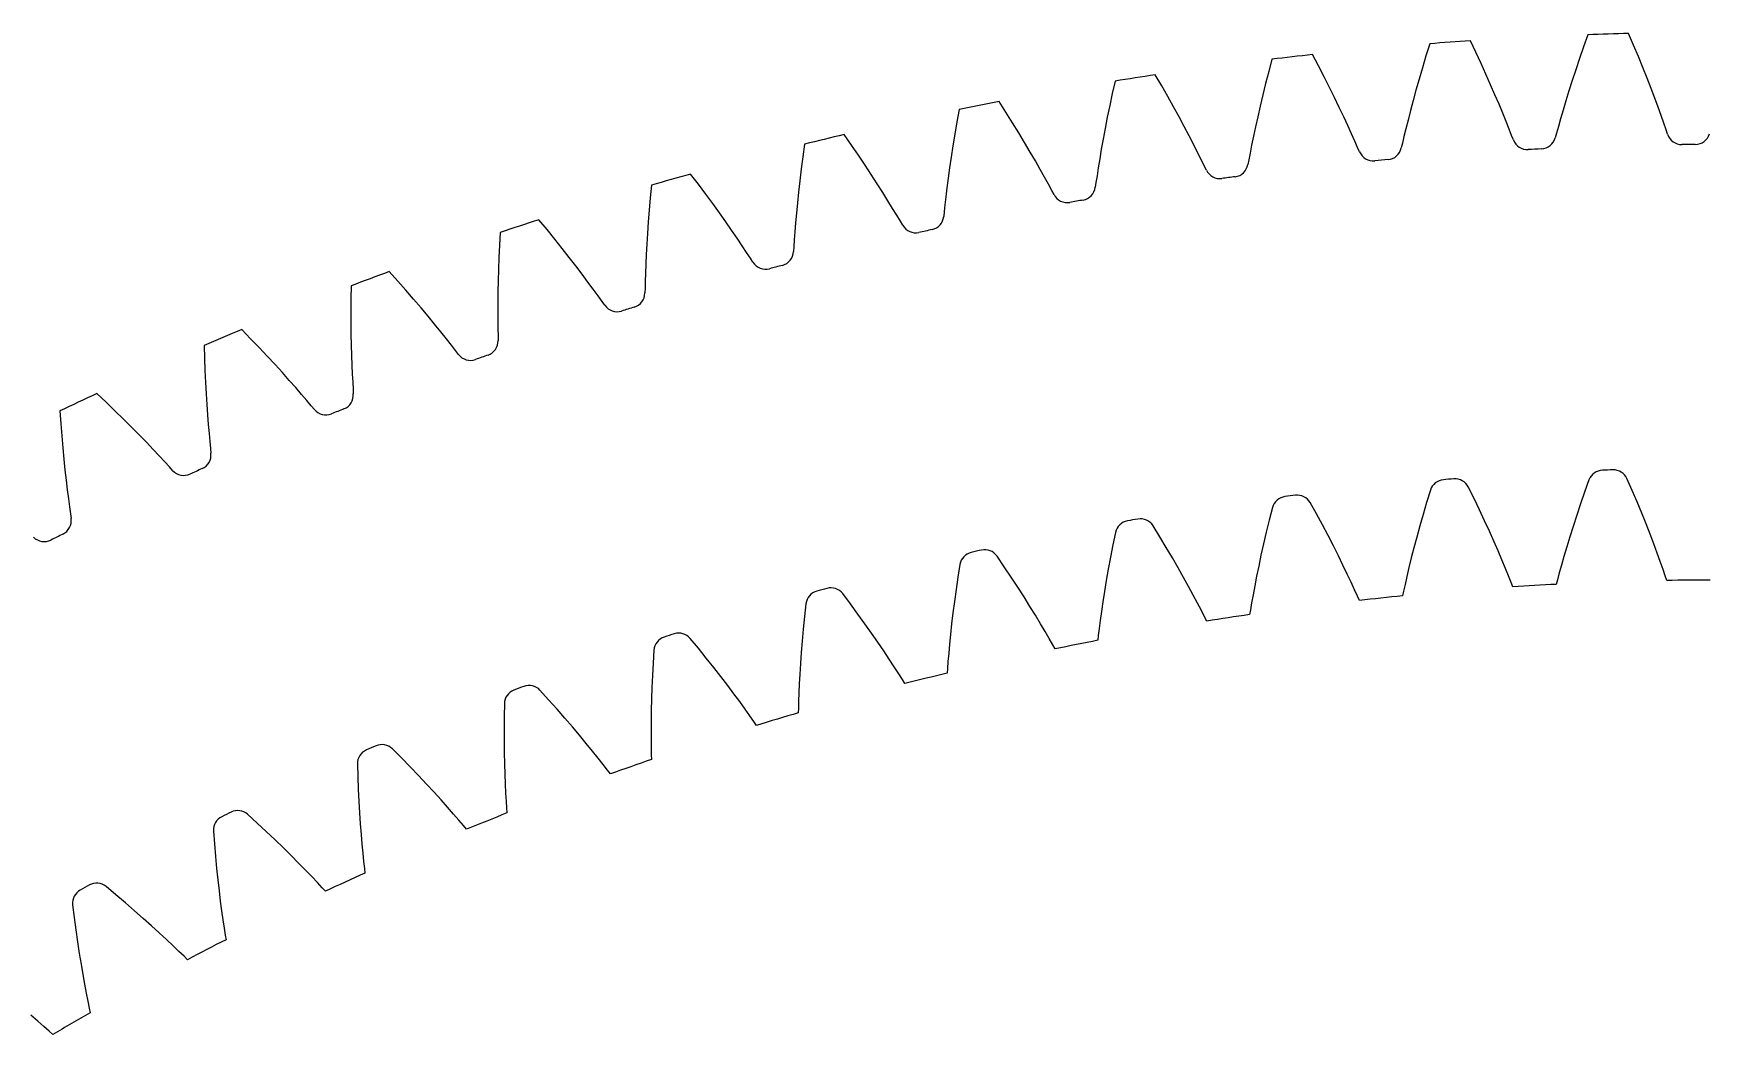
# Model space of a CAD drawing. Header units: millimetres. Extents: x -77 to 78, y -77 to 77.
# Drawn here: x -34.01 to -0.35, y 57.37 to 77.47 of the extents above; entities that cross this region are included whole.
import ezdxf

# ---------------------------------------------------------------- set-up
doc = ezdxf.new("R2010")
doc.units = ezdxf.units.MM

msp = doc.modelspace()

# ---------------------------------------------------------------- linework, layer by layer
at = {"layer": 'thin_ring_external'}
for p, q in [((-2.79591, 77.449551), (-2.881789, 77.208625)), ((-1.87671, 77.239591), (-1.977258, 77.474773)), ((-5.973246, 77.269466), (-6.049161, 77.025218)), ((-5.046201, 77.097421), (-5.15632, 77.328277)), ((-4.941654, 76.873138), (-5.046201, 77.097421)), ((-2.881789, 77.208625), (-2.9628, 76.974808)), ((-1.781459, 77.011205), (-1.87671, 77.239591)), ((-9.14051, 76.959087), (-9.206334, 76.711928)), ((-8.207184, 76.825247), (-8.326687, 77.051387)), ((-8.093517, 76.605446), (-8.207184, 76.825247)), ((-6.120505, 76.788272), (-6.187294, 76.559187)), ((-6.049161, 77.025218), (-6.120505, 76.788272)), ((-4.84274, 76.655982), (-4.941654, 76.873138)), ((-3.038938, 76.748658), (-3.110178, 76.530845)), ((-2.9628, 76.974808), (-3.038938, 76.748658)), ((-1.691543, 76.790171), (-1.781459, 77.011205)), ((-1.607029, 76.577157), (-1.691543, 76.790171)), ((-12.292361, 76.518938), (-12.347982, 76.269285)), ((-11.354327, 76.423529), (-11.483014, 76.644572)), ((-11.231732, 76.208579), (-11.354327, 76.423529)), ((-9.267889, 76.472254), (-9.325217, 76.240619)), ((-9.206334, 76.711928), (-9.267889, 76.472254)), ((-7.98577, 76.392533), (-8.093517, 76.605446)), ((-6.187294, 76.559187), (-6.249532, 76.338633)), ((-4.749551, 76.446617), (-4.84274, 76.655982)), ((-4.662226, 76.245863), (-4.749551, 76.446617)), ((-3.110178, 76.530845), (-3.17647, 76.322199)), ((-1.528019, 76.372987), (-1.607029, 76.577157)), ((-14.482324, 75.892943), (-14.619977, 76.108516)), ((-12.347982, 76.269285), (-12.399646, 76.027285)), ((-11.115335, 76.00027), (-11.231732, 76.208579)), ((-9.325217, 76.240619), (-9.378348, 76.017696)), ((-7.884065, 76.187171), (-7.98577, 76.392533)), ((-7.788571, 75.990172), (-7.884065, 76.187171)), ((-6.307202, 76.127441), (-6.360248, 75.926671)), ((-6.249532, 76.338633), (-6.307202, 76.127441)), ((-4.580968, 76.054762), (-4.662226, 76.245863)), ((-3.237714, 76.123777), (-3.293742, 75.936986)), ((-3.17647, 76.322199), (-3.237714, 76.123777)), ((-1.454675, 76.178711), (-1.528019, 76.372987)), ((-1.387255, 75.995724), (-1.454675, 76.178711)), ((-15.423484, 75.949761), (-15.468809, 75.698035)), ((-14.351007, 75.683208), (-14.482324, 75.892943)), ((-12.447415, 75.793493), (-12.49135, 75.568576)), ((-12.399646, 76.027285), (-12.447415, 75.793493)), ((-11.005284, 75.799256), (-11.115335, 76.00027)), ((-10.901783, 75.606343), (-11.005284, 75.799256)), ((-9.427298, 75.804314), (-9.472058, 75.601536)), ((-9.378348, 76.017696), (-9.427298, 75.804314)), ((-7.699536, 75.802568), (-7.788571, 75.990172)), ((-7.617331, 75.625729), (-7.699536, 75.802568)), ((-6.40856, 75.737738), (-6.451917, 75.562649)), ((-6.360248, 75.926671), (-6.40856, 75.737738)), ((-4.506092, 75.874698), (-4.580968, 76.054762)), ((-4.438103, 75.707625), (-4.506092, 75.874698)), ((-3.34425, 75.763825), (-3.388671, 75.607415)), ((-3.293742, 75.936986), (-3.34425, 75.763825)), ((-1.326182, 75.826001), (-1.387255, 75.995724)), ((-1.272217, 75.672622), (-1.326182, 75.826001)), ((-17.585901, 75.234384), (-17.732288, 75.444125)), ((-15.510494, 75.454118), (-15.548625, 75.218561)), ((-15.468809, 75.698035), (-15.510494, 75.454118)), ((-14.226157, 75.479852), (-14.351007, 75.683208)), ((-14.107946, 75.283526), (-14.226157, 75.479852)), ((-12.49135, 75.568576), (-12.531498, 75.353365)), ((-10.805121, 75.422553), (-10.901783, 75.606343)), ((-10.715725, 75.249238), (-10.805121, 75.422553)), ((-9.512572, 75.410779), (-9.548704, 75.234058)), ((-9.472058, 75.601536), (-9.512572, 75.410779)), ((-7.54254, 75.461588), (-7.617331, 75.625729)), ((-7.476173, 75.313154), (-7.54254, 75.461588)), ((-6.489879, 75.404547), (-6.521442, 75.269311)), ((-6.451917, 75.562649), (-6.489879, 75.404547)), ((-4.377886, 75.556591), (-4.438103, 75.707625)), ((-4.327277, 75.42727), (-4.377886, 75.556591)), ((-4.292026, 75.338856), (-4.327277, 75.42727)), ((-3.42576, 75.473589), (-3.451765, 75.382027)), ((-3.388671, 75.607415), (-3.42576, 75.473589)), ((-1.22696, 75.541333), (-1.272217, 75.672622)), ((-1.195368, 75.451546), (-1.22696, 75.541333)), ((-18.5286, 75.252515), (-18.563552, 74.99914)), ((-17.446084, 75.030217), (-17.585901, 75.234384)), ((-15.548625, 75.218561), (-15.583288, 74.99203)), ((-13.996612, 75.095026), (-14.107946, 75.283526)), ((-13.892486, 74.915359), (-13.996612, 75.095026)), ((-12.567895, 75.14892), (-12.600543, 74.95666)), ((-12.531498, 75.353365), (-12.567895, 75.14892)), ((-10.634258, 75.088306), (-10.715725, 75.249238)), ((-10.561853, 74.942722), (-10.634258, 75.088306)), ((-9.580143, 75.074531), (-9.606128, 74.938113)), ((-9.548704, 75.234058), (-9.580143, 75.074531)), ((-7.420297, 75.18602), (-7.476173, 75.313154)), ((-7.381446, 75.099127), (-7.420297, 75.18602)), ((-6.521442, 75.269311), (-6.543666, 75.176759)), ((-18.595188, 74.753718), (-18.623616, 74.516794)), ((-18.563552, 74.99914), (-18.595188, 74.753718)), ((-17.31299, 74.832159), (-17.446084, 75.030217)), ((-17.186819, 74.640852), (-17.31299, 74.832159)), ((-15.614567, 74.775352), (-15.64254, 74.569586)), ((-15.583288, 74.99203), (-15.614567, 74.775352)), ((-13.79605, 74.74586), (-13.892486, 74.915359)), ((-13.708045, 74.588409), (-13.79605, 74.74586)), ((-12.62939, 74.778605), (-12.654253, 74.617921)), ((-12.600543, 74.95666), (-12.62939, 74.778605)), ((-10.500805, 74.817989), (-10.561853, 74.942722)), ((-10.458419, 74.732765), (-10.500805, 74.817989)), ((-9.606128, 74.938113), (-9.624533, 74.844726)), ((-21.602473, 74.428376), (-21.626993, 74.17378)), ((-20.659824, 74.448964), (-20.814699, 74.652517)), ((-20.511743, 74.250709), (-20.659824, 74.448964)), ((-18.623616, 74.516794), (-18.64895, 74.289031)), ((-17.06784, 74.457081), (-17.186819, 74.640852)), ((-16.956426, 74.28184), (-17.06784, 74.457081)), ((-15.64254, 74.569586), (-15.667268, 74.376148)), ((-13.629724, 74.445919), (-13.708045, 74.588409)), ((-13.563607, 74.323798), (-13.629724, 74.445919)), ((-12.674615, 74.480552), (-12.68917, 74.386488)), ((-12.654253, 74.617921), (-12.674615, 74.480552)), ((-21.626993, 74.17378), (-21.648526, 73.927266)), ((-20.37063, 74.058282), (-20.511743, 74.250709)), ((-20.236711, 73.872316), (-20.37063, 74.058282)), ((-18.671307, 74.071252), (-18.690808, 73.86451)), ((-18.64895, 74.289031), (-18.671307, 74.071252)), ((-16.853112, 74.116444), (-16.956426, 74.28184)), ((-16.758717, 73.962738), (-16.853112, 74.116444)), ((-15.688779, 74.197058), (-15.707025, 74.035489)), ((-15.667268, 74.376148), (-15.688779, 74.197058)), ((-13.517757, 74.240386), (-13.563607, 74.323798)), ((-23.69891, 73.538005), (-23.862011, 73.735029)), ((-21.648526, 73.927266), (-21.667203, 73.689375)), ((-20.110287, 73.693584), (-20.236711, 73.872316)), ((-18.690808, 73.86451), (-18.707573, 73.67022)), ((-16.674612, 73.823584), (-16.758717, 73.962738)), ((-16.603537, 73.704281), (-16.674612, 73.823584)), ((-15.72173, 73.897399), (-15.732411, 73.802818)), ((-15.707025, 74.035489), (-15.72173, 73.897399)), ((-24.639918, 73.478735), (-24.653965, 73.223347)), ((-23.542814, 73.345997), (-23.69891, 73.538005)), ((-21.683165, 73.460764), (-21.696562, 73.24225)), ((-21.667203, 73.689375), (-21.683165, 73.460764)), ((-19.991773, 73.523066), (-20.110287, 73.693584)), ((-19.881755, 73.36205), (-19.991773, 73.523066)), ((-18.721714, 73.490398), (-18.733311, 73.328216)), ((-18.707573, 73.67022), (-18.721714, 73.490398)), ((-16.554302, 73.622821), (-16.603537, 73.704281)), ((-24.653965, 73.223347), (-24.66536, 72.976156)), ((-23.39392, 73.159526), (-23.542814, 73.345997)), ((-23.252479, 72.979214), (-23.39392, 73.159526)), ((-21.696562, 73.24225), (-21.707559, 73.034882)), ((-19.78113, 73.21235), (-19.881755, 73.36205)), ((-19.691383, 73.076766), (-19.78113, 73.21235)), ((-19.615469, 72.960481), (-19.691383, 73.076766)), ((-18.742335, 73.189639), (-18.749124, 73.094699)), ((-18.733311, 73.328216), (-18.742335, 73.189639)), ((-24.674255, 72.737699), (-24.680817, 72.508625)), ((-24.66536, 72.976156), (-24.674255, 72.737699)), ((-23.118824, 72.805824), (-23.252479, 72.979214)), ((-22.993409, 72.640315), (-23.118824, 72.805824)), ((-21.716333, 72.840068), (-21.72308, 72.659817)), ((-21.707559, 73.034882), (-21.716333, 72.840068)), ((-19.562932, 72.881111), (-19.615469, 72.960481)), ((-27.635816, 72.405191), (-27.639366, 72.149442)), ((-26.698034, 72.503045), (-26.869086, 72.693206)), ((-26.534187, 72.317607), (-26.698034, 72.503045)), ((-24.680817, 72.508625), (-24.685232, 72.289746)), ((-22.876874, 72.483952), (-22.993409, 72.640315)), ((-22.770187, 72.338508), (-22.876874, 72.483952)), ((-21.728009, 72.497296), (-21.731336, 72.358465)), ((-21.72308, 72.659817), (-21.728009, 72.497296)), ((-27.639366, 72.149442), (-27.640602, 71.901992)), ((-26.377762, 72.137406), (-26.534187, 72.317607)), ((-26.229038, 71.963053), (-26.377762, 72.137406)), ((-24.687706, 72.082101), (-24.688475, 71.887091)), ((-24.685232, 72.289746), (-24.687706, 72.082101)), ((-22.674949, 72.206724), (-22.770187, 72.338508)), ((-22.594326, 72.093653), (-22.674949, 72.206724)), ((-22.538574, 72.016507), (-22.594326, 72.093653)), ((-21.731336, 72.358465), (-21.734221, 72.263326)), ((-27.640602, 71.901992), (-27.6397, 71.66337)), ((-26.088378, 71.795296), (-26.229038, 71.963053)), ((-25.956273, 71.635075), (-26.088378, 71.795296)), ((-24.688475, 71.887091), (-24.687816, 71.706715)), ((-24.687816, 71.706715), (-24.686068, 71.544128)), ((-29.652139, 71.345828), (-29.830854, 71.528806)), ((-27.6397, 71.66337), (-27.636852, 71.434221)), ((-27.636852, 71.434221), (-27.632277, 71.215345)), ((-25.833417, 71.483629), (-25.956273, 71.635075)), ((-25.720849, 71.342688), (-25.833417, 71.483629)), ((-24.686068, 71.544128), (-24.683692, 71.405278)), ((-24.683692, 71.405278), (-24.68267, 71.310101)), ((-30.585113, 71.209556), (-30.57816, 70.953877)), ((-29.480817, 71.167273), (-29.652139, 71.345828)), ((-29.317126, 70.993646), (-29.480817, 71.167273)), ((-27.632277, 71.215345), (-27.626224, 71.007773)), ((-25.620281, 71.214925), (-25.720849, 71.342688)), ((-25.535084, 71.10526), (-25.620281, 71.214925)), ((-25.476211, 71.030468), (-25.535084, 71.10526)), ((-30.57816, 70.953877), (-30.569237, 70.706585)), ((-30.569237, 70.706585), (-30.558538, 70.468201)), ((-29.161369, 70.825547), (-29.317126, 70.993646)), ((-29.01394, 70.663706), (-29.161369, 70.825547)), ((-27.626224, 71.007773), (-27.618987, 70.812896)), ((-27.618987, 70.812896), (-27.610923, 70.632699)), ((-30.558538, 70.468201), (-30.546285, 70.239362)), ((-28.875369, 70.509043), (-29.01394, 70.663706)), ((-28.746399, 70.362768), (-28.875369, 70.509043)), ((-28.628139, 70.226568), (-28.746399, 70.362768)), ((-27.610923, 70.632699), (-27.602502, 70.470321)), ((-27.602502, 70.470321), (-27.594427, 70.331686)), ((-32.556244, 70.068306), (-32.742321, 70.243793)), ((-32.377736, 69.896935), (-32.556244, 70.068306)), ((-30.546285, 70.239362), (-30.532728, 70.020858)), ((-30.532728, 70.020858), (-30.518158, 69.81371)), ((-28.522411, 70.103041), (-28.628139, 70.226568)), ((-28.432783, 69.996966), (-28.522411, 70.103041)), ((-27.594427, 70.331686), (-27.589498, 70.23663)), ((-33.482836, 69.893846), (-33.465393, 69.638667)), ((-32.207055, 69.730175), (-32.377736, 69.896935)), ((-32.044528, 69.568612), (-32.207055, 69.730175)), ((-30.518158, 69.81371), (-30.502926, 69.619294)), ((-28.37089, 69.924654), (-28.432783, 69.996966)), ((-33.465393, 69.638667), (-33.446324, 69.39195)), ((-33.446324, 69.39195), (-33.425848, 69.154207)), ((-31.890579, 69.41296), (-32.044528, 69.568612)), ((-31.745775, 69.264117), (-31.890579, 69.41296)), ((-30.502926, 69.619294), (-30.487471, 69.43958)), ((-30.487471, 69.43958), (-30.472391, 69.277685)), ((-33.425848, 69.154207), (-33.40421, 68.926064)), ((-31.610908, 69.12326), (-31.745775, 69.264117)), ((-31.487156, 68.99203), (-31.610908, 69.12326)), ((-30.472391, 69.277685), (-30.458631, 69.139498)), ((-30.458631, 69.139498), (-30.449804, 69.044725)), ((-33.40421, 68.926064), (-33.381694, 68.7083)), ((-33.381694, 68.7083), (-33.358632, 68.501926)), ((-31.376446, 68.872948), (-31.487156, 68.99203)), ((-31.282538, 68.770642), (-31.376446, 68.872948)), ((-31.217728, 68.700932), (-31.282538, 68.770642)), ((-33.358632, 68.501926), (-33.335431, 68.308298)), ((-33.335431, 68.308298), (-33.312611, 68.129371)), ((-33.312611, 68.129371), (-33.290896, 67.968232)), ((-33.290896, 67.968232), (-33.271475, 67.830726)), ((-33.271475, 67.830726), (-33.258764, 67.736395))]:
    msp.add_line(p, q, dxfattribs=at)
for centre, radius, start, end in [((0, 0), 77.5, 91.461946, 92.067466), ((0, 0), 77.5, 93.814887, 94.420407), ((0, 0), 77.5, 96.167828, 96.773348), ((0, 0), 77.5, 98.52077, 99.126289), ((0, 0), 77.5, 100.873711, 101.47923), ((0, 0), 77.5, 103.226652, 103.832172), ((-0.910138, 75.544518), 0.3, 198.053606, 270.690249), ((-0.641122, 75.54728), 0.3, 270.486221, 343.122865), ((-7.104805, 75.215186), 0.3, 202.759488, 275.396132), ((-6.836922, 75.240009), 0.3, 275.192104, 347.828747), ((-4.010853, 75.443459), 0.3, 200.406547, 273.04319), ((0, 0), 75.25, 92.839163, 93.04319), ((-3.742177, 75.457263), 0.3, 272.839163, 345.475806), ((0, 0), 75.25, 90.486221, 90.690249), ((-10.186776, 74.860083), 0.3, 205.11243, 277.749073), ((-9.920139, 74.895883), 0.3, 277.545045, 350.181688), ((0, 0), 75.25, 95.192104, 95.396132), ((0, 0), 77.5, 105.579593, 106.185113), ((-12.986627, 74.425466), 0.3, 279.897986, 352.534629), ((0, 0), 75.25, 97.545045, 97.749073), ((-13.251571, 74.37875), 0.3, 207.465371, 280.102014), ((0, 0), 75.25, 99.897986, 100.102014), ((0, 0), 77.5, 107.932534, 108.538054), ((-16.031218, 73.829551), 0.3, 282.250927, 354.88757), ((-16.29402, 73.771996), 0.3, 209.818312, 282.454955), ((0, 0), 75.25, 102.250927, 102.454955), ((-19.048776, 73.109142), 0.3, 284.603868, 357.240512), ((-19.308993, 73.040847), 0.3, 212.171253, 284.807896), ((0, 0), 75.25, 104.603868, 104.807896), ((0, 0), 77.5, 110.285476, 110.890995), ((-22.034214, 72.265455), 0.3, 286.95681, 359.593453), ((-22.291408, 72.186534), 0.3, 214.524194, 287.160837), ((0, 0), 75.25, 106.95681, 107.160837), ((0, 0), 77.5, 112.638417, 113.243936), ((-25.236234, 71.210498), 0.3, 216.877135, 289.513779), ((-24.982497, 71.299911), 0.3, 289.309751, 1.946394), ((0, 0), 75.25, 109.309751, 109.513779), ((0, 0), 77.5, 114.991358, 115.596877), ((-27.888654, 70.21414), 0.3, 291.662692, 4.299335), ((-28.138506, 70.114385), 0.3, 219.230077, 291.86672), ((0, 0), 75.25, 111.662692, 111.86672), ((-30.747784, 69.009972), 0.3, 294.015633, 6.652276), ((-30.99333, 68.900044), 0.3, 221.583018, 294.219661), ((0, 0), 75.25, 114.015633, 114.219661), ((-33.555066, 67.689438), 0.3, 296.368574, 9.005218), ((-33.795892, 67.569521), 0.3, 223.935959, 296.572602), ((0, 0), 75.25, 116.368574, 116.572602)]:
    msp.add_arc(centre, radius, start, end, dxfattribs=at)
at = {"layer": 'thin_ring_internal'}
for p, q in [((-5.082583, 68.135469), (-5.19716, 68.368222)), ((-2.775047, 68.509294), (-2.861829, 68.264813)), ((-1.907055, 68.298155), (-2.010679, 68.535986)), ((-8.247103, 67.825217), (-8.372385, 68.052387)), ((-6.034772, 68.057743), (-6.105975, 67.816874)), ((-5.959458, 68.305996), (-6.034772, 68.057743)), ((-4.973259, 67.909337), (-5.082583, 68.135469)), ((-2.944161, 68.027519), (-3.02124, 67.798011)), ((-2.861829, 68.264813), (-2.944161, 68.027519)), ((-1.80837, 68.067181), (-1.907055, 68.298155)), ((-1.71547, 67.843609), (-1.80837, 68.067181)), ((-9.194645, 67.703274), (-9.254564, 67.459354)), ((-9.130963, 67.954762), (-9.194645, 67.703274)), ((-8.127377, 67.604417), (-8.247103, 67.825217)), ((-6.105975, 67.816874), (-6.172292, 67.584029)), ((-4.870058, 67.690329), (-4.973259, 67.909337)), ((-4.773058, 67.479124), (-4.870058, 67.690329)), ((-3.02124, 67.798011), (-3.093063, 67.576973)), ((-1.628402, 67.62812), (-1.71547, 67.843609)), ((-12.282691, 67.456354), (-12.334604, 67.202175)), ((-11.393761, 67.368071), (-11.529477, 67.589166)), ((-11.263892, 67.15308), (-11.393761, 67.368071)), ((-9.254564, 67.459354), (-9.309976, 67.223675)), ((-8.014098, 67.390447), (-8.127377, 67.604417)), ((-7.907377, 67.183984), (-8.014098, 67.390447)), ((-6.233754, 67.359889), (-6.290375, 67.145296)), ((-6.172292, 67.584029), (-6.233754, 67.359889)), ((-4.682385, 67.276555), (-4.773058, 67.479124)), ((-3.159607, 67.365247), (-3.220806, 67.163907)), ((-3.093063, 67.576973), (-3.159607, 67.365247)), ((-1.547251, 67.421552), (-1.628402, 67.62812)), ((-1.472157, 67.224971), (-1.547251, 67.421552)), ((-14.515744, 66.765021), (-14.661599, 66.979562)), ((-12.334604, 67.202175), (-12.38311, 66.955731)), ((-11.140781, 66.944613), (-11.263892, 67.15308)), ((-9.360943, 66.996918), (-9.407519, 66.779924)), ((-9.309976, 67.223675), (-9.360943, 66.996918)), ((-7.807377, 66.985853), (-7.907377, 67.183984)), ((-7.714335, 66.797104), (-7.807377, 66.985853)), ((-6.290375, 67.145296), (-6.34214, 66.941327)), ((-4.598225, 67.083682), (-4.682385, 67.276555)), ((-4.520879, 66.901907), (-4.598225, 67.083682)), ((-3.220806, 67.163907), (-3.276527, 66.974382)), ((-1.403351, 67.039795), (-1.472157, 67.224971)), ((-1.341229, 66.868026), (-1.403351, 67.039795)), ((-15.407819, 66.81185), (-15.447849, 66.555532)), ((-14.376013, 66.556304), (-14.515744, 66.765021)), ((-12.427496, 66.71773), (-12.467859, 66.488847)), ((-12.38311, 66.955731), (-12.427496, 66.71773)), ((-11.02457, 66.743338), (-11.140781, 66.944613)), ((-10.91546, 66.550074), (-11.02457, 66.743338)), ((-9.407519, 66.779924), (-9.449738, 66.573767)), ((-7.628615, 66.619124), (-7.714335, 66.797104)), ((-6.388983, 66.749415), (-6.430744, 66.571595)), ((-6.34214, 66.941327), (-6.388983, 66.749415)), ((-4.450832, 66.733214), (-4.520879, 66.901907)), ((-4.388957, 66.580688), (-4.450832, 66.733214)), ((-3.326516, 66.798698), (-3.370266, 66.64002)), ((-3.276527, 66.974382), (-3.326516, 66.798698)), ((-1.286517, 66.712786), (-1.341229, 66.868026)), ((-1.240778, 66.579895), (-1.286517, 66.712786)), ((-15.484836, 66.307098), (-15.518102, 66.067289)), ((-15.447849, 66.555532), (-15.484836, 66.307098)), ((-14.243336, 66.353791), (-14.376013, 66.556304)), ((-14.117886, 66.158141), (-14.243336, 66.353791)), ((-12.467859, 66.488847), (-12.504289, 66.269921)), ((-10.813738, 66.365858), (-10.91546, 66.550074)), ((-10.71983, 66.19206), (-10.813738, 66.365858)), ((-9.487602, 66.379883), (-9.521044, 66.200313)), ((-9.449738, 66.573767), (-9.487602, 66.379883)), ((-7.550796, 66.453873), (-7.628615, 66.619124)), ((-7.481891, 66.304391), (-7.550796, 66.453873)), ((-6.467064, 66.411053), (-6.497066, 66.273751)), ((-6.430744, 66.571595), (-6.467064, 66.411053)), ((-4.337085, 66.450069), (-4.388957, 66.580688)), ((-4.302191, 66.36069), (-4.337085, 66.450069)), ((-3.406623, 66.504262), (-3.430905, 66.411436)), ((-3.370266, 66.64002), (-3.406623, 66.504262)), ((-1.21008, 66.488989), (-1.240778, 66.579895)), ((-18.499576, 66.022647), (-18.527638, 65.764743)), ((-17.606288, 66.017372), (-17.761967, 66.224895)), ((-17.456998, 65.815383), (-17.606288, 66.017372)), ((-15.518102, 66.067289), (-15.547772, 65.836776)), ((-13.999903, 65.970163), (-14.117886, 66.158141)), ((-13.88972, 65.790879), (-13.999903, 65.970163)), ((-12.536871, 66.062023), (-12.565673, 65.866588)), ((-12.504289, 66.269921), (-12.536871, 66.062023)), ((-10.634407, 66.030608), (-10.71983, 66.19206)), ((-10.558622, 65.884493), (-10.634407, 66.030608)), ((-9.549856, 66.038255), (-9.573437, 65.899706)), ((-9.521044, 66.200313), (-9.549856, 66.038255)), ((-7.423998, 66.176326), (-7.481891, 66.304391)), ((-7.384984, 66.088668), (-7.423998, 66.176326)), ((-6.497066, 66.273751), (-6.517003, 66.179896)), ((-18.527638, 65.764743), (-18.553027, 65.514858)), ((-17.315042, 65.619261), (-17.456998, 65.815383)), ((-15.547772, 65.836776), (-15.573977, 65.616392)), ((-13.787828, 65.621638), (-13.88972, 65.790879)), ((-12.590724, 65.685656), (-12.611965, 65.522433)), ((-12.565673, 65.866588), (-12.590724, 65.685656)), ((-10.494833, 65.759261), (-10.558622, 65.884493)), ((-10.451782, 65.673513), (-10.494833, 65.759261)), ((-9.573437, 65.899706), (-9.588986, 65.805025)), ((-20.658701, 65.126745), (-20.823867, 65.3268)), ((-18.553027, 65.514858), (-18.575099, 65.273761)), ((-17.180626, 65.42966), (-17.315042, 65.619261)), ((-17.054025, 65.247374), (-17.180626, 65.42966)), ((-15.596851, 65.407203), (-15.616529, 65.21064)), ((-15.573977, 65.616392), (-15.596851, 65.407203)), ((-13.694986, 65.464335), (-13.787828, 65.621638)), ((-13.612485, 65.321904), (-13.694986, 65.464335)), ((-13.542938, 65.199776), (-13.612485, 65.321904)), ((-12.629075, 65.382937), (-12.640201, 65.287635)), ((-12.611965, 65.522433), (-12.629075, 65.382937)), ((-21.551267, 65.090453), (-21.5673, 64.831523)), ((-20.500175, 64.93192), (-20.658701, 65.126745)), ((-18.594012, 65.042117), (-18.609935, 64.820753)), ((-18.575099, 65.273761), (-18.594012, 65.042117)), ((-16.93562, 65.073411), (-17.054025, 65.247374)), ((-16.825964, 64.909094), (-16.93562, 65.073411)), ((-15.633136, 65.028739), (-15.646759, 64.864704)), ((-15.616529, 65.21064), (-15.633136, 65.028739)), ((-13.495945, 65.116123), (-13.542938, 65.199776)), ((-21.5673, 64.831523), (-21.581035, 64.580727)), ((-20.349249, 64.742615), (-20.500175, 64.93192)), ((-20.206157, 64.559473), (-20.349249, 64.742615)), ((-18.609935, 64.820753), (-18.623052, 64.610726)), ((-16.725904, 64.756281), (-16.825964, 64.909094)), ((-16.636866, 64.617843), (-16.725904, 64.756281)), ((-15.65736, 64.724563), (-15.664041, 64.628847)), ((-15.646759, 64.864704), (-15.65736, 64.724563)), ((-23.666373, 64.095067), (-23.840667, 64.287221)), ((-21.591866, 64.338864), (-21.599981, 64.106592)), ((-21.581035, 64.580727), (-21.591866, 64.338864)), ((-20.071212, 64.383275), (-20.206157, 64.559473)), ((-19.944841, 64.215009), (-20.071212, 64.383275)), ((-18.633564, 64.41346), (-18.641689, 64.230983)), ((-18.623052, 64.610726), (-18.633564, 64.41346)), ((-16.561713, 64.499082), (-16.636866, 64.617843)), ((-16.510878, 64.417706), (-16.561713, 64.499082)), ((-24.556283, 64.017288), (-24.560251, 63.757893)), ((-23.498953, 63.907829), (-23.666373, 64.095067)), ((-21.599981, 64.106592), (-21.605588, 63.884726)), ((-19.827659, 64.055971), (-19.944841, 64.215009)), ((-19.720598, 63.907979), (-19.827659, 64.055971)), ((-18.647666, 64.066493), (-18.651736, 63.926009)), ((-18.641689, 64.230983), (-18.647666, 64.066493)), ((-24.560251, 63.757893), (-24.562304, 63.506729)), ((-23.339383, 63.725751), (-23.498953, 63.907829)), ((-23.187926, 63.549464), (-23.339383, 63.725751)), ((-21.608919, 63.674317), (-21.610242, 63.476775)), ((-21.605588, 63.884726), (-21.608919, 63.674317)), ((-19.625215, 63.773834), (-19.720598, 63.907979)), ((-19.544618, 63.658698), (-19.625215, 63.773834)), ((-19.490053, 63.579775), (-19.544618, 63.658698)), ((-18.651736, 63.926009), (-18.653956, 63.830086)), ((-24.562304, 63.506729), (-24.56187, 63.264624)), ((-23.044929, 63.379736), (-23.187926, 63.549464)), ((-22.910867, 63.217531), (-23.044929, 63.379736)), ((-21.610242, 63.476775), (-21.609869, 63.294118)), ((-21.609869, 63.294118), (-21.608186, 63.129527)), ((-26.622787, 62.924574), (-26.805833, 63.108411)), ((-24.56187, 63.264624), (-24.55917, 63.032225)), ((-24.55917, 63.032225), (-24.554449, 62.810339)), ((-22.786412, 63.064118), (-22.910867, 63.217531)), ((-22.672581, 62.921267), (-22.786412, 63.064118)), ((-21.608186, 63.129527), (-21.605715, 62.989007)), ((-21.605715, 62.989007), (-21.60347, 62.893084)), ((-27.508116, 62.805476), (-27.500011, 62.546177)), ((-26.446838, 62.745327), (-26.622787, 62.924574)), ((-26.27897, 62.570871), (-26.446838, 62.745327)), ((-24.554449, 62.810339), (-24.547987, 62.600003)), ((-22.571061, 62.791704), (-22.672581, 62.921267)), ((-22.485194, 62.680443), (-22.571061, 62.791704)), ((-22.427016, 62.604145), (-22.485194, 62.680443)), ((-27.500011, 62.546177), (-27.490376, 62.295189)), ((-27.490376, 62.295189), (-27.478679, 62.053367)), ((-26.119474, 62.401822), (-26.27897, 62.570871)), ((-25.968736, 62.23893), (-26.119474, 62.401822)), ((-24.547987, 62.600003), (-24.540117, 62.402613)), ((-24.540117, 62.402613), (-24.531246, 62.220172)), ((-27.478679, 62.053367), (-27.465169, 61.821345)), ((-25.827272, 62.083138), (-25.968736, 62.23893)), ((-25.695815, 61.935681), (-25.827272, 62.083138)), ((-25.575461, 61.798281), (-25.695815, 61.935681)), ((-24.531246, 62.220172), (-24.521908, 62.055837)), ((-24.521908, 62.055837), (-24.512902, 61.915584)), ((-29.521543, 61.6178), (-29.712944, 61.792922)), ((-29.337445, 61.446934), (-29.521543, 61.6178)), ((-27.465169, 61.821345), (-27.450129, 61.599919)), ((-27.450129, 61.599919), (-27.433889, 61.390111)), ((-25.468023, 61.673582), (-25.575461, 61.798281)), ((-25.377073, 61.566437), (-25.468023, 61.673582)), ((-24.512902, 61.915584), (-24.506197, 61.81987)), ((-30.400372, 61.457641), (-30.380212, 61.198999)), ((-29.161642, 61.280476), (-29.337445, 61.446934)), ((-28.994454, 61.119031), (-29.161642, 61.280476)), ((-27.433889, 61.390111), (-27.416844, 61.193302)), ((-25.315407, 61.492928), (-25.377073, 61.566437)), ((-30.380212, 61.198999), (-30.35891, 60.948732)), ((-30.35891, 60.948732), (-30.335975, 60.707716)), ((-28.8363, 60.963329), (-28.994454, 61.119031)), ((-28.687741, 60.814287), (-28.8363, 60.963329)), ((-27.416844, 61.193302), (-27.399495, 61.01147)), ((-27.399495, 61.01147), (-27.382521, 60.847748)), ((-30.335975, 60.707716), (-30.311685, 60.476574)), ((-28.549566, 60.673106), (-28.687741, 60.814287)), ((-28.42295, 60.541454), (-28.549566, 60.673106)), ((-27.382521, 60.847748), (-27.366999, 60.708066)), ((-27.366999, 60.708066), (-27.355848, 60.612767)), ((-32.356362, 60.177576), (-32.555703, 60.343603)), ((-30.311685, 60.476574), (-30.286359, 60.256087)), ((-30.286359, 60.256087), (-30.260375, 60.047262)), ((-28.309826, 60.421889), (-28.42295, 60.541454)), ((-28.21399, 60.319091), (-28.309826, 60.421889)), ((-28.148971, 60.24853), (-28.21399, 60.319091)), ((-33.226788, 59.976702), (-33.194616, 59.719279)), ((-32.164514, 60.01546), (-32.356362, 60.177576)), ((-31.981156, 59.857362), (-32.164514, 60.01546)), ((-30.260375, 60.047262), (-30.234192, 59.851459)), ((-33.194616, 59.719279), (-33.161693, 59.470274)), ((-31.806638, 59.70387), (-31.981156, 59.857362)), ((-31.641411, 59.555694), (-31.806638, 59.70387)), ((-30.234192, 59.851459), (-30.208402, 59.670631)), ((-30.208402, 59.670631), (-30.183829, 59.507877)), ((-33.161693, 59.470274), (-33.12757, 59.230585)), ((-31.486079, 59.413726), (-31.641411, 59.555694)), ((-31.341485, 59.279126), (-31.486079, 59.413726)), ((-31.208881, 59.153508), (-31.341485, 59.279126)), ((-30.183829, 59.507877), (-30.161826, 59.369068)), ((-30.161826, 59.369068), (-30.146253, 59.274391)), ((-33.12757, 59.230585), (-33.092552, 59.000824)), ((-33.092552, 59.000824), (-33.056996, 58.781754)), ((-31.090317, 59.039335), (-31.208881, 59.153508)), ((-30.989802, 58.941107), (-31.090317, 59.039335)), ((-30.921571, 58.873648), (-30.989802, 58.941107)), ((-33.056996, 58.781754), (-33.021324, 58.574365)), ((-33.021324, 58.574365), (-32.98606, 58.379991)), ((-32.98606, 58.379991), (-32.951884, 58.200559)), ((-32.951884, 58.200559), (-32.919766, 58.039124)), ((-32.919766, 58.039124), (-32.891328, 57.901489)), ((-32.891328, 57.901489), (-32.871367, 57.80764)), ((-33.927221, 57.637449), (-34.065526, 57.756761)), ((-33.803473, 57.528916), (-33.927221, 57.637449)), ((-33.698497, 57.43547), (-33.803473, 57.528916)), ((-33.627201, 57.371259), (-33.698497, 57.43547))]:
    msp.add_line(p, q, dxfattribs=at)
for centre, radius, start, end in [((-2.493926, 68.404553), 0.3, 92.087992, 159.565474), ((0, 0), 68.75, 91.912008, 92.087992), ((-2.28381, 68.41189), 0.3, 24.434526, 91.912008), ((-5.673768, 68.214448), 0.3, 94.754659, 162.232141), ((0, 0), 68.75, 94.578675, 94.754659), ((-5.464221, 68.231553), 0.3, 27.101193, 94.578675), ((-8.841323, 67.876605), 0.3, 97.421325, 164.898807), ((0, 0), 68.75, 97.245341, 97.421325), ((-8.632798, 67.903441), 0.3, 29.767859, 97.245341), ((-11.989729, 67.391757), 0.3, 100.087992, 167.565474), ((0, 0), 68.75, 99.912008, 100.087992), ((-11.782679, 67.428265), 0.3, 32.434526, 99.912008), ((-15.112168, 66.760953), 0.3, 102.754659, 170.232141), ((0, 0), 68.75, 102.578675, 102.754659), ((-14.907041, 66.807055), 0.3, 35.101193, 102.578675), ((0, 0), 68.75, 105.245341, 105.421325), ((-17.999117, 66.041156), 0.3, 37.767859, 105.245341), ((0, 0), 66.5, 92.957349, 93.709318), ((0, 0), 66.5, 90.290682, 91.042651), ((-18.201877, 65.98556), 0.3, 105.421325, 172.898807), ((0, 0), 66.5, 95.624016, 96.375984), ((0, 0), 66.5, 98.290682, 99.042651), ((-21.252165, 65.067257), 0.3, 108.087992, 175.565474), ((0, 0), 68.75, 107.912008, 108.087992), ((-21.052211, 65.132226), 0.3, 40.434526, 107.912008), ((0, 0), 66.5, 100.957349, 101.709318), ((0, 0), 66.5, 103.624016, 104.375984), ((-24.256426, 64.008033), 0.3, 110.754659, 178.232141), ((0, 0), 68.75, 110.578675, 110.754659), ((-24.059711, 64.082235), 0.3, 43.101193, 110.578675), ((0, 0), 66.5, 106.290682, 107.042651), ((-27.208153, 62.810182), 0.3, 113.421325, 180.898807), ((0, 0), 68.75, 113.245341, 113.421325), ((-27.015103, 62.893455), 0.3, 45.767859, 113.245341), ((0, 0), 66.5, 108.957349, 109.709318), ((-30.100953, 61.476297), 0.3, 116.087992, 183.565474), ((0, 0), 68.75, 115.912008, 116.087992), ((-29.911987, 61.568462), 0.3, 48.434526, 115.912008), ((0, 0), 66.5, 111.624016, 112.375984), ((0, 0), 66.5, 114.290682, 115.042651), ((-32.928561, 60.009269), 0.3, 118.754659, 186.232141), ((0, 0), 68.75, 118.578675, 118.754659), ((-32.744087, 60.110126), 0.3, 51.101193, 118.578675), ((0, 0), 66.5, 116.957349, 117.709318), ((0, 0), 66.5, 119.624016, 120.375984)]:
    msp.add_arc(centre, radius, start, end, dxfattribs=at)

doc.saveas('drawing.dxf')
